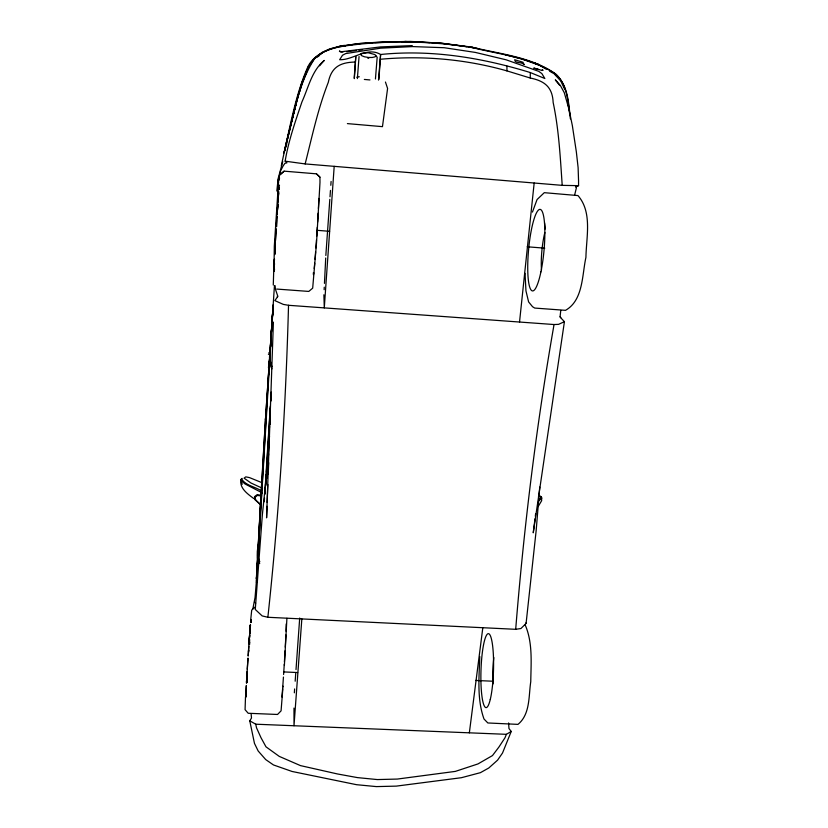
<?xml version="1.0" encoding="UTF-8"?>
<svg xmlns="http://www.w3.org/2000/svg" width="828" height="828" viewBox="0 0 828 828"><rect width="100%" height="100%" fill="white"/><g stroke="black" fill="none" stroke-linecap="round" stroke-linejoin="round"><path stroke-width="1.24" d="M559.78 85.47L555.309 79.84L560.359 85.47L564.292 92.726L568.898 108.913L572.345 125.566L576.35 151.886L578.11 167.649L578.555 180.742L578.565 185.658L562.212 185.358C560.297 157.651 558.91 129.748 553.156 102.486C552.483 87.261 544.772 80.958 530.272 78.029L530.282 72.543C481.937 57.67 431.222 49.338 380.611 54.493C367.187 46.378 353.339 60.175 339.656 59.719L342.513 55.228L345.742 53.572L380.569 48.179L412.572 46.585L444.191 47.713L475.344 52.423L506.187 59.823L538.738 71.343L541.854 73.588L544.845 78.505L530.282 72.543M273.954 271.336L274.316 246.195L278.757 178.362L280.682 170.671L283.135 165.952L284.863 163.364L286.964 162.816L285.142 161.17C288.496 140.791 295.399 121.25 302.003 101.751C308.409 87.696 311.783 70.67 324.234 60.444L319.567 65.795M249.632 644.422L249.642 642.28M530.272 78.029L506.912 70.877L506.964 66.157M260.727 499.926L256.494 582.529L273.085 304.921L273.105 307.902M278.001 201.473L278.591 191.454L277.432 210.353L277.804 204.619M250.004 633.544L250.066 630.998M249.559 642.983L249.652 639.495M278.218 201.897L278.311 198.078M275.082 285.66L275.496 289.427L277.866 296.424L274.844 300.595L283.321 304.404L288.527 305.294C285.753 409.498 278.995 513.629 267.868 617.274L515.689 629.311L520.947 628.514L526.091 623.422L536.171 530.479L539.742 487.061M246.32 685.915A38.605 0.549 -86.2 0 0 246.195 688.254L246.206 696.659M256.411 577.085L256.338 578.989L265.571 418.14M274.461 259.133L274.058 268.572A42.797 0.58 -86.5 0 0 273.996 271.501M267.02 506.291L266.575 517.842L273.406 322.133M267.165 502.451L267.858 484.494M268.241 474.237L268.686 462.697M286.074 631.257L286.219 623.929M286.912 618.288L284.387 665.37M270.352 351.093C269.524 357.137 268.551 363.171 271.946 368.853M378.924 79.322L380.611 54.493L378.51 80.088M479.774 656.521C479.122 677.283 476.856 699.101 484.007 719.025L487.847 722.968L517.976 724.376C530.355 714.264 528.564 696.017 530.758 681.692C531.038 662.866 532.859 642.683 525.211 625.005M245.502 696.969L245.067 709.679L248.214 713.27L277.525 714.471L281.075 710.859L283.031 686.153M273.882 266.005L273.271 285.07M270.549 346.973L271.18 342.45M323.883 294.778L324.286 307.892L334.191 166.345M324.131 289.707L324.255 287.171M324.452 283.373L325.714 258.005M325.839 255.469L329.813 199.341M560.773 310.428L560.038 317.041L564.427 321.668L533.253 532.808L535.002 518.814M258.232 554.708L258.574 548.271M274.441 285.619L269.659 358.793L271.346 364.537M285.277 647.154L285.919 634.941M257.591 556.84L260.623 500.619M257.146 572.427L255.055 597.454L252.882 608.766M257.28 569.923L257.912 558.672M272.733 311.97L272.816 310.407L265.467 419.206M354.343 78.629L355.802 56.501L354.198 78.122M544.565 222.825L545.217 229.046M260.613 500.888L265.477 418.864M257.591 556.706L256.504 580.78L269.421 360.697M271.356 332.266L272.992 307.726M284.418 661.81L285.07 650.818M508.578 722.958L508.982 728.568L511.238 731.445L502.513 753.025L497.556 760.176L488.789 767.991L480.406 772.669L461.444 777.699L396.291 786.124L376.378 786.6L356.557 784.696L292.036 771.458L273.468 764.948L265.705 759.576L258.17 750.996L254.465 743.378L249.766 720.826L251.495 718.052L251.101 713.601M267.03 461.848L266.388 472.146M267.185 459.271L268.676 434.803M268.841 432.226L270.332 407.769M270.725 401.332L271.201 393.6M269.69 423.864L270.311 413.565M270.321 406.103L264.763 494.109M270.632 401L271.191 392.068M269.1 432.785L269.493 426.43L265.84 485.767M269.649 423.884L270.352 412.447M270.218 424.516L270.373 421.949M264.97 494.068L265.384 487.62M265.55 485.042L266.223 474.723M248.027 658.043L247.448 666.85A38.605 0.549 -86.2 0 0 247.303 669.169M249.59 635.086L249.166 641.534L250.253 624.902L249.694 633.399M276.987 216.17L276.521 223.26A42.797 0.58 -86.5 0 0 276.304 226.706M265.498 419.941L269.514 358.948M264.256 501.758L264.505 497.938M266.719 478.574L267.061 473.43M267.309 469.559L269.493 436.077M283.435 677.066L282.752 686.826M283.6 674.499L284.273 664.253M277.142 213.81L277.815 204.174M248.193 655.662L249.104 642.631A38.605 0.549 -86.2 0 1 249.632 635.707M269.649 356.506L272.816 310.779M269.856 354.901L270.301 348.495M270.477 345.938L271.998 324.152M272.174 321.585L272.805 312.611M277.991 201.649L278.177 199.124A42.797 0.58 -86.5 0 1 278.622 193.524M282.576 689.227L281.913 697.031M294.344 692.819L294.623 688.948M295.172 681.216L295.731 673.475M296.01 669.614L299.705 618.03M329.999 196.785L330.455 190.409M330.817 185.306L331.096 181.477M301.837 618.93L294.002 725.752L293.981 708.075M357.375 78.588L359.052 56.563M515.689 629.311C523.927 527.229 536.378 425.426 554.046 324.535L558.569 324.359L564.427 321.668M375.436 78.991L377.175 57.267L374.877 54.544L368.222 52.775L361.598 53.323L360.584 54.4L361.619 55.662L364.444 56.78L368.305 57.453L372.145 57.494L374.939 56.894L375.933 55.818M250.584 620.938L251.712 610.112L255.252 606.924M278.498 182.015L277.68 190.316M268.634 453.806L262.341 515.047L255.272 609.47L262.166 615.918L267.868 617.274M274.316 270.891L274.513 269.007M519.529 322.04L534.174 183.019M246.91 682.355L247.148 680.161M246.485 682.303L247.189 676.093M246.754 682.841L247.168 679.333M274.824 248.949L275.3 245.14M535.323 516.268L535.633 513.722M469.352 732.832L482.817 627.717M274.772 254.082L275.382 249.559M269.493 360.615L268.448 367.456L269.359 369.712M251.339 621.228L251.153 622.459M574.653 194.984L576.443 187.645L575.522 186.869L578.565 185.658M277.328 296.952L277.525 295.896M258.584 544.338L257.529 549.419L257.456 556.302L259.806 561.715M258.502 545.9L257.436 550.972L257.363 558.02L259.692 563.558M290.111 127.388L284.563 150.665L297.18 99.567L301.972 83.711L308.823 66.55L314.247 58.653L322.247 52.288L329.689 48.914L339.656 46.264L360.076 43.501L379.566 42.083L410.274 41.4L441.655 43.201L472.684 47.237M281.313 165.693L285.122 148.191M270.539 346.59L271.066 344.355M269.804 357.893L270.27 355.916M290.421 126.156L296.683 101.678M278.974 177.658L277.649 182.853L277.214 191.278L277.846 179.686L282.772 161.574M270.27 352.728C268.313 357.479 270.404 362.385 272.06 366.876M296.724 100.457L285.391 147.105L285.577 145.738C291.694 118.89 296.817 91.504 308.14 66.23C314.547 54.048 328.147 49.049 340.815 46.296M285.826 147.332L286.819 143.606M278.912 180.349L279.543 178.01M285.174 149.754L283.818 152.963C293.029 121.426 296.341 86.837 314.454 58.871C326.615 46.751 344.665 46.026 360.646 44.029C398.071 40.5 435.901 41.524 472.995 47.724M297.314 99.236L298.349 95.541M299.043 93.078L302.789 80.865M297.045 99.236L301.723 83.173L308.451 66.571L314.298 58.726M285.142 161.17L305.149 163.923C312.084 136.537 317.973 108.716 328.302 82.303C331.448 66.913 340.349 62.297 355.481 62.038M532.435 212.082L537.061 199.548L544.296 192.676L577.965 195.574C592.537 212.247 586.255 237.201 585.924 257.373C582.012 275.031 583.347 300.222 565.524 310.334L534.722 308.068L532.549 306.712L528.616 301.92L525.956 290.876L525.035 273.344M511.238 731.445L506.394 734.322L504.945 737.841L498.911 747.063L492.474 755.581L477.963 763.933L455.338 771.396L397.336 779.065L377.34 779.572L357.437 777.606L337.482 773.963L300.481 765.61L279.253 756.388L265.985 746.825L260.996 737.707L256.556 727.884L255.728 724.2L249.766 720.826M303.762 78.505L308.637 66.747L310.127 64.812M538.469 496.614L539.204 495.568M538.107 506.622L541.636 500.723L541.584 497.328L540.591 496.831M248.514 650.901L248.917 650.363M280.154 174.636L284.118 171.158L316.441 173.828L319.939 177.161L319.981 182.439L316.544 242.49L312.684 288.154L308.792 291.425L276.738 289.065M279.988 174.76L284.118 171.158M538.531 501.147L541.802 498.135L540.725 496.935M317.538 56.894L319.494 55.486M315.302 58.022L322.32 53.044M538.749 499.688L541.346 497.152L540.187 496.003M268.696 352.987L269.897 352.252M241.59 479.195L240.917 479.609C239.313 488.292 247.707 493.985 253.772 498.57M523.544 64.408L524.352 64.429C521.568 61.696 514.581 63.652 514.654 59.74L523.089 62.286L523.379 64.232M241.434 479.288L240.7 479.66L241.01 480.416L244.984 483.945L262.31 492.908M242.159 478.408L241.445 478.75C245.378 485.425 254.662 486.553 260.903 490.569M356.816 77.232L359.3 76.766M343.309 45.913L358.265 43.605L372.352 42.777M346.663 51.74L356.402 50.436M358.834 50.104L362.488 49.618M374.918 42.621L391.654 42.052M380.404 59.254C422.86 55.393 465.895 59.223 506.912 70.877M412.261 45.602L380.414 46.927L340.484 51.874L342.978 51.998M401.973 41.804L413.451 41.814M255.728 724.2L506.394 734.322M283.549 671.912L297.645 672.543M475.593 680.45L492.97 681.227M417.198 42L429.68 42.632M432.175 42.756L440.91 43.191L466.795 46.741M255.086 499.408L255.666 499.439M288.527 305.294L554.046 324.535M317.196 230.329L329.606 231.302M527.219 246.785L544.762 248.162M369.961 79.943L364.341 79.436M305.149 163.923L562.212 185.358M347.398 123.61L382.464 126.653L387.587 88.451L385.444 82.024M367.798 58.177L368.708 58.26M469.259 47.082L471.722 47.424C499.874 54.638 531.121 57.246 555.66 74.116C568.215 85.315 568.598 103.314 570.409 118.88M260.986 495.237L257.156 494.678L254.548 496.665L254.651 499.398L261.286 505.422M260.81 495.92L257.373 495.392L255.19 497.152L255.241 499.522L260.986 505.018M268.375 354.28L270.404 354.632M474.092 47.869L476.328 48.345M505.194 54.751L521.029 58.736L539.556 65.308L546.252 69.221M533.967 68.186L538.645 69.48L533.956 68.072M538.842 69.521L542.143 70.473M262.517 488.313L250.863 482.952L244.074 478.139L245.802 476.866L249.538 477.621L262.155 482.755M549.606 71.177L552.949 73.133M476.824 48.221L477.435 48.593M472.985 47.631L472.467 47.3C500.36 54.13 531.265 56.873 555.391 73.744C567.035 84.135 567.925 100.55 569.778 115.03M254.455 602.173L255.666 603.167M316.441 173.828L319.939 177.161M554.067 73.775L560.742 80.937L564.831 89.559M274.254 263.49L274.637 264.06M248.338 651.036L248.845 651.884M560.194 316.565L560.784 317.662M258.998 560.256L257.984 557.42M241.434 482.175L242.283 484.256M567.584 103.355L568.08 105.86M526.008 622.77L526.091 623.422M277.173 210.726L277.401 214.421M276.521 220.31L276.749 226.386M279.378 188.887L279.222 187.511A42.797 0.58 -86.5 0 0 278.974 189.602M273.933 270.414A44.826 0.611 -86.5 0 1 274.43 258.978M275.341 242.128A44.826 0.611 -86.5 0 0 274.658 254.6L274.927 250.087A42.797 0.58 -86.5 0 1 275.331 242.821M275.413 240.958A44.826 0.611 -86.5 0 1 276.128 228.963M276.283 226.53A44.826 0.611 -86.5 0 1 276.976 215.829M277.121 213.541A44.826 0.611 -86.5 0 1 277.711 204.992M277.991 201.132A44.826 0.611 -86.5 0 1 278.632 192.769M278.912 189.446A44.826 0.611 -86.5 0 1 279.481 185.275M318.894 198.409A41.659 0.714 -86.2 0 1 318.407 208.511M318.149 213.22A41.659 0.714 -86.2 0 1 317.621 222.194M317.3 227.182A41.659 0.714 -86.2 0 1 316.71 236.249M316.451 240.027A41.659 0.714 -86.2 0 1 315.882 247.976M315.603 251.795A41.659 0.714 -86.2 0 1 315.023 259.288M314.702 263.221A41.659 0.714 -86.2 0 1 314.226 268.551M313.781 272.805A41.659 0.714 -86.2 0 1 313.367 272.712M275.476 240.462A42.797 0.58 -86.5 0 1 276.159 229.014M250.698 622.635A40.448 0.569 -86.2 0 1 251.153 622.201M245.75 697.279A40.448 0.569 -86.2 0 1 246.309 685.439M246.433 683.131A40.448 0.569 -86.2 0 1 247.965 658.498M248.131 656.024A40.448 0.569 -86.2 0 1 248.804 646.347M248.969 644.039A40.448 0.569 -86.2 0 1 249.683 634.527M249.787 633.213A40.448 0.569 -86.2 0 1 250.491 624.819M246.527 682.044A38.605 0.549 -86.2 0 1 247.158 671.456M249.818 633.244A38.605 0.549 -86.2 0 1 250.48 625.482M493.043 683.938A26.838 4.751 -88.3 0 1 493.84 657.587M541.481 269.887A29.694 5.858 -84.6 0 1 544.845 232.544M339.77 51.025L339.48 51.522L339.77 51.025M344.934 45.861L340.349 46.554L340.039 46.016L344.52 45.364L344.934 45.861M409.674 41.71L404.809 41.493L409.674 41.71M542.381 69.718L542.837 70.276L542.381 69.718M538.397 64.398L534.226 62.949L538.904 64.936L538.397 64.398M490.269 699.474A37.012 6.251 -88.2 0 0 490.538 636.132A37.012 6.251 -88.2 0 0 480.882 676.176A37.012 6.251 -88.2 0 0 490.269 699.474M540.912 271.874A40.955 7.721 -84.7 0 0 540.229 209.401A40.955 7.721 -84.7 0 0 527.736 269.193A40.955 7.721 -84.7 0 0 540.912 271.874"/></g></svg>
